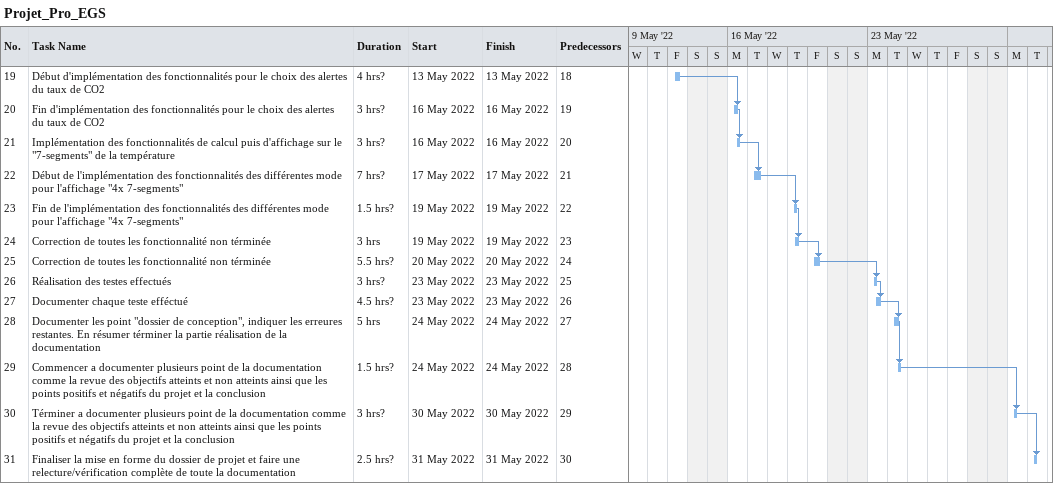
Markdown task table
Projet_Pro_EGS

| ID | Task | Duration | Start | Finish | Predecessors |
|---|---|---|---|---|---|
| 19 | Début d'implémentation des fonctionnalités pour le choix des alertes du taux de CO2 | 4h? | 2022-05-13 | 2022-05-13 | 18 |
| 20 | Fin d'implémentation des fonctionnalités pour le choix des alertes du taux de CO2 | 3h? | 2022-05-16 | 2022-05-16 | 19 |
| 21 | Implémentation des fonctionnalités de calcul puis d'affichage sur le "7-segments" de la température | 3h? | 2022-05-16 | 2022-05-16 | 20 |
| 22 | Début de l'implémentation des fonctionnalités des différentes mode pour l'affichage "4x 7-segments" | 7h? | 2022-05-17 | 2022-05-17 | 21 |
| 23 | Fin de l'implémentation des fonctionnalités des différentes mode pour l'affichage "4x 7-segments" | 1.5h? | 2022-05-19 | 2022-05-19 | 22 |
| 24 | Correction de toutes les fonctionnalité non términée | 3h | 2022-05-19 | 2022-05-19 | 23 |
| 25 | Correction de toutes les fonctionnalité non términée | 5.5h? | 2022-05-20 | 2022-05-20 | 24 |
| 26 | Réalisation des testes effectués | 3h? | 2022-05-23 | 2022-05-23 | 25 |
| 27 | Documenter chaque teste efféctué | 4.5h? | 2022-05-23 | 2022-05-23 | 26 |
| 28 | Documenter les point "dossier de conception", indiquer les erreures restantes. En résumer términer la partie réalisation de la documentation | 5h | 2022-05-24 | 2022-05-24 | 27 |
| 29 | Commencer a documenter plusieurs point de la documentation comme la revue des objectifs atteints et non atteints ainsi que les points positifs et négatifs du projet et la conclusion | 1.5h? | 2022-05-24 | 2022-05-24 | 28 |
| 30 | Términer a documenter plusieurs point de la documentation comme la revue des objectifs atteints et non atteints ainsi que les points positifs et négatifs du projet et la conclusion | 3h? | 2022-05-30 | 2022-05-30 | 29 |
| 31 | Finaliser la mise en forme du dossier de projet et faire une relecture/vérification complète de toute la documentation | 2.5h? | 2022-05-31 | 2022-05-31 | 30 |
